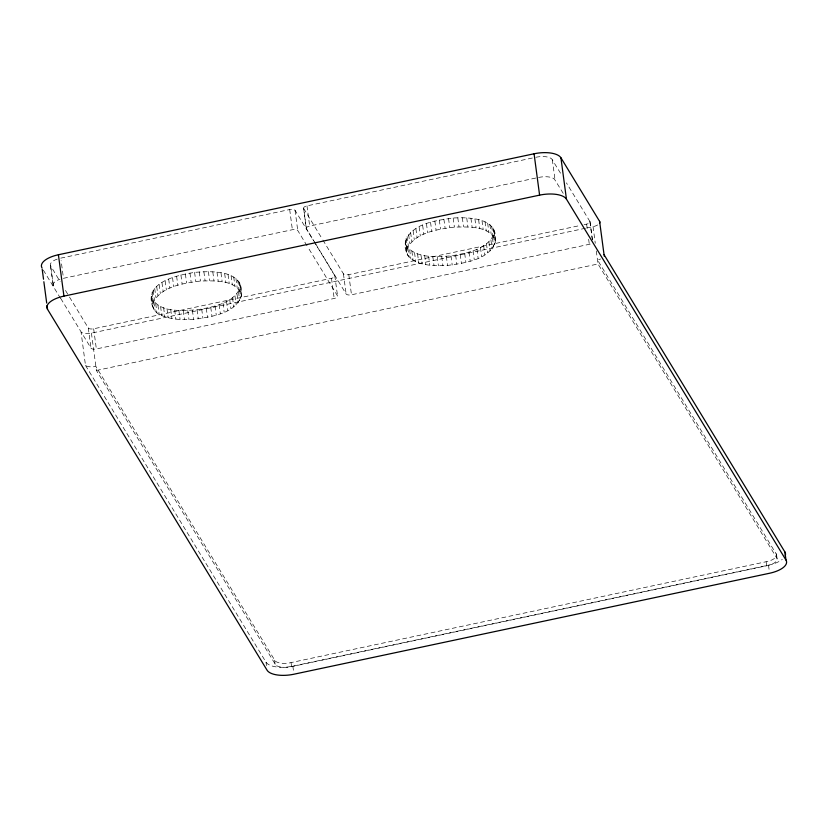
<?xml version="1.0" encoding="UTF-8"?>
<svg xmlns="http://www.w3.org/2000/svg" width="828" height="828" viewBox="0 0 828 828"><rect width="100%" height="100%" fill="white"/><g stroke="black" fill="none" stroke-linecap="round" stroke-linejoin="round"><path stroke-width="0.62" stroke-dasharray="4.14 3.1" d="M152.942 307.519C142.84 282.12 177.358 275.217 194.59 272.381C211.233 271.015 243.96 269.431 241.517 294.778C236.322 314.102 210.457 316.834 193.617 319.36C182.936 320.053 171.82 319.691 161.791 315.561C152.311 312.87 151.679 302.665 151.472 294.52M241.403 296.766L240.306 285.691M405.296 242.594C410.481 223.27 436.356 220.538 453.185 218.012C469.031 217.184 498.166 217.433 495.454 240.865C490.259 260.189 464.394 262.921 447.555 265.457C431.709 266.274 402.584 266.026 405.296 242.594L406.879 253.606M406.507 251.681L405.409 240.606M495.341 242.852L494.244 231.788M152.683 303.597C160.591 286.188 183.557 283.362 200.459 281.002C214.059 280.878 235.866 279.202 241.517 294.778M151.358 296.507C158.117 313.336 182.191 310.552 197.064 309.817C212.486 307.002 233.289 303.814 240.182 287.678M406.62 249.694C414.528 232.275 437.494 229.449 454.396 227.089C467.996 226.975 489.803 225.299 495.454 240.865M405.668 244.529C414.911 258.998 436.046 256.763 451.001 255.914C466.423 253.099 487.226 249.901 494.119 233.775M585.468 228.249L91.432 333.135A9.129 3.809 -7.6 0 1 81.061 332.131L85.501 365.417A9.129 3.809 -7.6 0 0 95.882 366.421L275.186 660.961A13.424 5.61 -7.6 0 0 289.034 663.021L768.084 561.322A13.424 5.61 -7.6 0 0 776.54 554.522L597.485 259.94A8.963 3.747 -7.6 0 0 600.642 258.967M91.432 333.135L96.421 370.458L275.724 664.987A13.424 5.61 -7.6 0 0 289.572 667.058L768.622 565.358A13.424 5.61 -7.6 0 0 777.078 558.558L776.54 554.522M60.786 258.139L289.686 209.536A4.482 1.873 -7.6 0 1 295.058 210.343L313.595 240.824M315.002 242.832L306.391 228.683L303.7 208.501A4.482 1.873 -7.6 0 1 306.981 205.872L533.356 157.806M307.012 245.761L297.749 230.515A4.482 1.873 -7.6 0 0 292.377 229.718L63.477 278.311L61.117 260.654M306.391 228.683A4.482 1.873 -7.6 0 1 309.672 226.044L536.047 177.989M69.521 297.097L88.296 327.981A4.482 1.873 -7.6 0 0 93.667 328.778L331.5 278.291A4.482 1.873 -7.6 0 0 334.781 275.652L314.257 241.911M322.899 240.068L343.434 273.809A4.482 1.873 -7.6 0 0 348.795 274.617L579.041 225.733M584.102 224.657L586.628 224.129A4.482 1.873 -7.6 0 0 589.909 221.49L566.435 182.884M586.731 227.979L593.045 226.644A8.963 3.747 -7.6 0 0 598.551 224.336M60.806 298.525L90.997 348.153A4.482 1.873 -7.6 0 0 96.358 348.95L334.191 298.463A4.482 1.873 -7.6 0 0 337.472 295.824L307.674 246.847M315.665 243.918L346.125 293.992A4.482 1.873 -7.6 0 0 351.496 294.789L589.319 244.301A4.482 1.873 -7.6 0 0 590.902 243.815M96.421 370.458L598.023 263.977L777.078 558.558M85.501 365.417L266.005 662.152A22.408 9.367 -7.6 0 0 292.853 666.147L768.508 565.172A22.408 9.367 -7.6 0 0 782.274 559.407M535.882 157.279L537.889 156.906A13.424 5.61 -7.6 0 1 551.738 158.976L561.063 174.066M538.573 177.451L540.58 177.088A13.424 5.61 -7.6 0 1 554.429 179.148L563.754 194.238M303.7 208.501L322.237 238.981M57.256 259.092A13.424 5.61 -7.6 0 0 50.384 265.405L60.123 281.655M65.495 290.483L68.848 295.989M43.335 270.114L60.547 298.401M50.384 265.405L53.427 286.395L50.736 266.223M776.188 553.715L776.726 557.751M768.508 565.172L769.284 570.937M766.138 561.798L766.676 565.835M593.045 226.644L595.27 243.287M596.295 250.977L598.023 263.977M590.012 221.718L592.362 239.375M589.909 221.49L592.6 241.662M586.628 224.129L587.3 229.17M588.646 239.261L589.319 244.301M552.338 159.732L555.039 179.904M493.871 229.863L495.082 238.94M493.012 228.011L494.223 237.087M493.519 235.794L494.73 244.871M491.677 226.261L492.888 235.349M492.443 237.833L493.654 246.91M489.897 224.636L491.107 233.724M490.9 239.872L492.111 248.949M487.661 223.146L488.872 232.233M488.903 241.869L490.114 250.946M485.022 221.811L486.233 230.898M486.471 243.825L487.682 252.902M481.989 220.652L483.2 229.729M483.645 245.699L484.856 254.776M478.605 219.658L479.816 228.745M480.447 247.489L481.658 256.566M474.91 218.871L476.121 227.948M476.907 249.156L478.118 258.243M470.935 218.281L472.146 227.358M473.078 250.698L474.289 259.785M466.723 217.888L467.934 226.975M468.979 252.095L470.2 261.172M462.334 217.723L463.545 226.8M464.684 253.327L465.895 262.404M457.801 217.754L459.012 226.841M460.223 254.382L461.434 263.459M453.185 218.012L454.396 227.089M455.648 255.241L456.859 264.318M448.528 218.468L449.749 227.555M451.001 255.914L452.212 264.991M443.891 219.141L445.102 228.217M446.344 256.369L447.555 265.457M439.316 220.01L440.527 229.087M441.728 256.628L442.939 265.705M434.855 221.055L436.066 230.143M437.205 256.67L438.416 265.747M430.55 222.287L431.761 231.374M432.806 256.494L434.017 265.571M426.461 223.684L427.672 232.761M428.604 256.111L429.815 265.188M422.632 225.226L423.843 234.303M424.629 255.51L425.84 264.598M419.092 226.903L420.303 235.98M420.924 254.724L422.145 263.801M415.894 228.683L417.105 237.76M417.55 253.73L418.761 262.818M413.068 230.567L414.279 239.644M414.517 252.571L415.728 261.648M410.636 232.513L411.847 241.59M411.868 251.236L413.089 260.313M408.639 234.521L409.85 243.598M409.643 249.745L410.854 258.822M407.097 236.549L408.307 245.626M407.852 248.121L409.063 257.197M406.01 238.588L407.221 247.665M406.527 246.371L407.738 255.448M348.795 274.617L351.496 294.789M343.434 273.809L346.125 293.992M334.781 275.652L337.576 296.062M331.5 278.291L334.191 298.463M306.981 205.872L309.672 226.044M303.607 208.273L306.298 228.456M295.058 210.343L297.749 230.515M289.686 209.536L292.377 229.718M292.853 666.147L293.774 673.071M291.042 662.659L291.58 666.685M239.934 283.766L241.145 292.843M239.075 281.924L240.286 291.001M239.582 289.707L240.803 298.784M237.739 280.174L238.95 289.251M238.505 291.746L239.716 300.823M235.959 278.55L237.17 287.626M236.963 293.774L238.174 302.851M233.724 277.059L234.935 286.136M234.966 295.782L236.177 304.859M231.084 275.724L232.295 284.801M232.533 297.728L233.744 306.815M228.052 274.554L229.263 283.642M229.708 299.612L230.919 308.689M224.667 273.571L225.878 282.648M274.585 660.195L275.124 664.232M226.51 301.392L227.721 310.479M220.972 272.774L222.183 281.862M222.97 303.069L224.181 312.146M216.998 272.184L218.209 281.261M219.141 304.611L220.351 313.688M266.005 662.152L266.461 665.608M212.786 271.801L213.997 280.878M215.042 306.008L216.263 315.085M208.397 271.625L209.608 280.702M210.747 307.229L211.958 316.317M203.864 271.667L205.075 280.744M206.286 308.285L207.497 317.372M199.248 271.915L200.459 281.002M201.711 309.154L202.922 318.231M194.59 272.381L195.812 281.458M197.064 309.817L198.275 318.904M189.954 273.054L191.164 282.131M192.406 310.283L193.617 319.36M185.379 273.913L186.59 282.99M187.79 310.531L189.001 319.618M180.918 274.968L182.129 284.045M183.267 310.572L184.478 319.66M176.612 276.2L177.823 285.277M178.869 310.396L180.08 319.484M172.524 277.597L173.735 286.674M174.667 310.014L175.878 319.09M168.695 279.139L169.906 288.216M170.692 309.424L171.903 318.501M165.155 280.806L166.366 289.883M166.987 308.627L168.208 317.714M161.957 282.596L163.168 291.673M163.613 307.643L164.824 316.72M159.131 284.47L160.342 293.547M160.58 306.474L161.791 315.561M156.699 286.426L157.91 295.503M157.931 305.139L159.152 314.226M154.701 288.423L155.912 297.511M155.705 303.659L156.916 312.736M153.159 290.462L154.37 299.539M153.915 302.023L155.126 311.111M152.073 292.501L153.283 301.578M152.59 300.285L153.801 309.361M93.667 328.778L96.358 348.95M88.296 327.981L90.997 348.153M53.075 285.588A13.424 5.61 -7.6 0 1 59.947 279.264"/><path stroke-width="1.24" d="M42.021 267.941A22.408 9.367 -7.6 0 1 58.405 254.755L534.07 153.78A22.408 9.367 -7.6 0 1 560.918 157.775L599.607 221.366L604.047 254.662A8.963 3.747 -7.6 0 1 604.192 256.121M47.538 309.31A22.408 9.367 -7.6 0 1 63.932 296.124L539.597 195.139A22.408 9.367 -7.6 0 1 566.445 199.144L785.979 560.059A22.408 9.367 -7.6 0 1 769.595 573.245L293.93 674.22A22.408 9.367 -7.6 0 1 267.082 670.225L47.538 309.31L47.03 305.542M604.047 254.662L784.903 551.986L785.979 560.059M560.918 157.775L566.445 199.144M534.07 153.78L539.597 195.139M58.405 254.755L63.932 296.124M42.187 269.193L43.522 279.222M43.853 281.727L46.699 303.038M784.903 551.986A22.408 9.367 -7.6 0 1 785.265 555.629M599.607 221.366A8.963 3.747 -7.6 0 1 599.493 223.332"/></g></svg>
